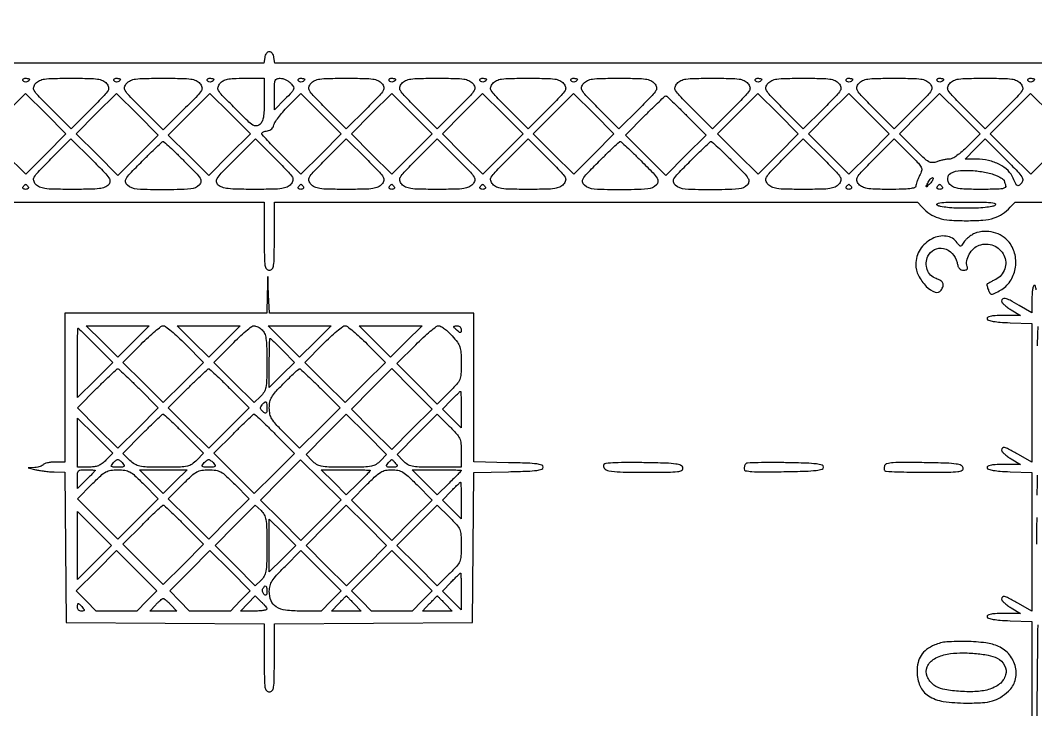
# Model space of a CAD drawing. Extents: x 0 to 836, y 5 to 589.
# Drawn here: x 215.68 to 249.7, y 491.19 to 514.28 of the extents above; entities that cross this region are included whole.
import ezdxf

# ---------------------------------------------------------------- set-up
doc = ezdxf.new("R2010")
doc.units = 0
doc.header["$MEASUREMENT"] = 0

msp = doc.modelspace()

# ---------------------------------------------------------------- linework, layer by layer
for points in [[(201.712326, 537.783562, -0.000001), (217.055896, 537.76491, -0.426088)], [(546.939, 229.3929, -0.000106), (546.943559, 250.949215, -0.000176), (546.957638, 269.095817, -0.000001), (546.976289, 285.583213, -0.415883)], [(836.0595, 588.6891), (420.497259, 588.710259, 0.000013), (261.145696, 588.714318, 0.000021), (126.989856, 588.708632), (4.934769, 588.698274, 0.19889), (4.878609, 588.675009, 0.198853), (4.855343, 588.618859), (4.83877, 516.273901, 0.000036), (4.826254, 436.744061, 0.000021), (4.8222, 342.282364), (4.8222, 95.946129), (4.469225, 95.920114, 0.031904), (4.160456, 95.877435, 0.315999), (4.075312, 95.787407, 0.415411), (4.137995, 95.703578, 0.035338), (4.43445, 95.6826), (4.8222, 95.6826), (4.8222, 50.2101), (4.8222, 4.7376), (420.462, 4.7376), (836.1018, 4.7376)], [(604.852986, 529.408162, -0.000002), (620.423836, 529.389509, -0.550615)], [(308.18842, 529.408162, -0.000002), (322.638019, 529.38951, -0.415836)], [(238.738155, 529.614638, -0.000002), (224.300981, 529.63329, -0.415836)], [(531.796111, 538.074638, -0.000002), (517.6951, 538.093291, -0.426056)], [(413.368417, 538.074638, -0.000002), (399.676779, 538.093291, -0.415815)], [(77.850638, 481.579418, -0.000002), (77.869294, 494.031443, -0.550517)], [(336.166934, 548.220763, -0.000002), (326.827688, 548.233536, -0.413812)], [(77.644162, 421.684687, -0.000002), (77.625507, 409.236574, -0.415775)], [(333.609652, 529.614638, -0.000003), (323.198363, 529.633296, -0.415688)], [(383.716206, 529.408162, -0.000003), (394.123716, 529.389504, -0.425916)], [(381.27946, 547.935135, -0.000004), (390.656104, 547.916048, -0.413615)], [(166.515549, 548.208, -0.000047), (132.813204, 548.211153, -0.000645)], [(309.218878, 512.845368), (224.201757, 512.845287), (224.174728, 513.035594, 0.121751), (224.12054, 513.169939, 0.240809), (224.020797, 513.220916, 0.240762), (223.921053, 513.169914, 0.121725), (223.866866, 513.03555), (223.839832, 512.8452), (166.5351, 512.8452)], [(178.096112, 508.1922), (223.8516, 508.1922), (223.8516, 507.0501, 0.00255), (223.855254, 506.333694, 0.034233), (223.875883, 506.071912, 0.130799), (223.926937, 505.953542, 0.22979), (224.0208, 505.908, 0.22979), (224.114663, 505.953542, 0.130799), (224.165717, 506.071912, 0.034233), (224.186346, 506.333694, 0.00255), (224.19, 507.0501), (224.19, 508.1922), (234.963388, 508.1922), (245.736776, 508.1922), (245.897738, 508.014339, 0.060194), (246.1536, 507.792189, 0.074917), (246.437552, 507.656704, 0.055401), (246.812576, 507.586542, 0.018567), (247.3704, 507.56582, 0.018567), (247.928224, 507.586542, 0.055401), (248.303248, 507.656704, 0.074917), (248.5872, 507.792189, 0.060194), (248.843062, 508.014339), (249.004024, 508.1922), (285.876512, 508.1922)], [(249.714525, 505.25235, 0.024068), (249.688018, 505.374747, 0.339565), (249.6546, 505.4004, 0.33177), (249.621524, 505.375738, 0.027191), (249.594851, 505.264363, 0.027994), (249.576104, 505.114819, 0.017186), (249.57, 504.937295), (249.57, 504.47419), (249.143277, 504.725795, 0.009346), (248.836175, 504.899216, 0.063105), (248.673564, 504.962162, 0.227008), (248.591825, 504.945323, 0.236522), (248.555628, 504.87165, 0.175744), (248.575067, 504.819337, 0.030637), (248.649162, 504.742149, 0.030019), (248.751657, 504.658489, 0.022931), (248.872878, 504.579295), (249.1893, 504.39269), (248.6112, 504.388945, 0.009126), (248.334838, 504.382109, 0.039013), (248.171225, 504.36222, 0.08811), (248.086138, 504.328755, 0.348167), (248.068127, 504.27945, 0.245891), (248.119079, 504.230169, 0.029679), (248.27621, 504.193847, 0.024548), (248.508059, 504.166186, 0.009086), (248.836577, 504.149256), (249.57, 504.124813), (249.57, 501.800883), (249.57, 499.476953), (249.11901, 499.731477, 0.005105), (248.786371, 499.914754, 0.05887), (248.647886, 499.969391, 0.273209), (248.583767, 499.951284, 0.194915), (248.555628, 499.88025, 0.175744), (248.575067, 499.827937, 0.030637), (248.649162, 499.750749, 0.030019), (248.751657, 499.667089, 0.022931), (248.872878, 499.587895), (249.1893, 499.40129), (248.6112, 499.397545, 0.009126), (248.334838, 499.390709, 0.039013), (248.171225, 499.37082, 0.08811), (248.086138, 499.337355, 0.348167), (248.068127, 499.28805, 0.245891), (248.119079, 499.238769, 0.029679), (248.27621, 499.202447, 0.024548), (248.508059, 499.174786, 0.009086), (248.836577, 499.157856), (249.57, 499.133413), (249.57, 496.809483), (249.57, 494.485553), (249.11901, 494.740077, 0.005105), (248.786371, 494.923354, 0.05887), (248.647886, 494.977991, 0.273209), (248.583767, 494.959884, 0.194915), (248.555628, 494.88885, 0.175744), (248.575067, 494.836537, 0.030637), (248.649162, 494.759349, 0.030019), (248.751657, 494.675689, 0.022931), (248.872878, 494.596495), (249.1893, 494.40989), (248.6112, 494.406145, 0.009126), (248.334838, 494.399309, 0.039013), (248.171225, 494.37942, 0.08811), (248.086138, 494.345955, 0.348167), (248.068127, 494.29665, 0.245891), (248.119079, 494.247369, 0.029679), (248.27621, 494.211047, 0.024548), (248.508059, 494.183386, 0.009086), (248.836577, 494.166456), (249.57, 494.142013), (249.57, 488.350206)], [(249.757838, 503.375762, -0.000763), (249.77676, 504.020081, -0.417353)], [(249.749089, 498.371991, -0.000206), (249.759057, 499.041802, -0.409741)], [(249.7392, 496.7289, -0.001356), (249.741619, 497.620997, -0.002261)], [(249.7392, 488.31825, -0.001032), (249.743756, 490.524816, -0.001736), (249.757838, 492.377286, -0.000135), (249.776604, 494.031696, -0.547229)]]:
    msp.add_lwpolyline(points, format="xyb")
for points in [[(215.9838, 512.300293, -0.211827), (215.959808, 512.246202, -0.127879), (215.896585, 512.213171, -0.122608), (215.823224, 512.214412, -0.191362), (215.773153, 512.25162, -0.136093), (215.763656, 512.284272, -0.190788), (215.774367, 512.312343, -0.140899), (215.805317, 512.331288, -0.067432), (215.851907, 512.3376, -0.026751), (215.902446, 512.334894, -0.042195), (215.945056, 512.326641, -0.051652), (215.975087, 512.314686, -0.279105)], [(218.567614, 512.164517, -0.1221), (218.633724, 512.041337, -0.202118), (218.616442, 511.92644, -0.05597), (218.488847, 511.762028, -0.0034), (218.050661, 511.317843), (217.37707, 510.644252), (216.706739, 511.318539, -0.003427), (216.271511, 511.762376, -0.055773), (216.144158, 511.927379, -0.200635), (216.126786, 512.042422, -0.122971), (216.192415, 512.165213, -0.10066), (216.320046, 512.25917, -0.072566), (216.490005, 512.309715, -0.031899), (216.773473, 512.332558, -0.004158), (217.3797, 512.3376, -0.004148), (217.986859, 512.332563, -0.032035), (218.269928, 512.309688, -0.073036), (218.439661, 512.258945, -0.100062)], [(219.0294, 512.300293, -0.211827), (219.005408, 512.246202, -0.127879), (218.942185, 512.213171, -0.122608), (218.868824, 512.214412, -0.191362), (218.818753, 512.25162, -0.136093), (218.809256, 512.284272, -0.190788), (218.819967, 512.312343, -0.140899), (218.850917, 512.331288, -0.067432), (218.897507, 512.3376, -0.026751), (218.948046, 512.334894, -0.042195), (218.990656, 512.326641, -0.051652), (219.020687, 512.314686, -0.279105)], [(221.697814, 512.164517, -0.126177), (221.763014, 512.040654, -0.199623), (221.744104, 511.923887, -0.054453), (221.612354, 511.755323, -0.003295), (221.161026, 511.298008), (220.4676, 510.604582), (219.774174, 511.298008, -0.003295), (219.322846, 511.755323, -0.054453), (219.191096, 511.923887, -0.199623), (219.172186, 512.040654, -0.126177), (219.237386, 512.164517, -0.102125), (219.366928, 512.259303, -0.072217), (219.540482, 512.309954, -0.031069), (219.832335, 512.332664, -0.003885), (220.4676, 512.3376, -0.003885), (221.102865, 512.332664, -0.031069), (221.394718, 512.309954, -0.072217), (221.568272, 512.259303, -0.102125)], [(222.1596, 512.300293, -0.211827), (222.135608, 512.246202, -0.127879), (222.072385, 512.213171, -0.122608), (221.999024, 512.214412, -0.191362), (221.948953, 512.25162, -0.136093), (221.939456, 512.284272, -0.190788), (221.950167, 512.312343, -0.140899), (221.981117, 512.331288, -0.067432), (222.027707, 512.3376, -0.026751), (222.078246, 512.334894, -0.042195), (222.120856, 512.326641, -0.051652), (222.150887, 512.314686, -0.279105)], [(223.8516, 511.631612, -0.008425), (223.845304, 511.258029, -0.03622), (223.821761, 511.036984, -0.063632), (223.776086, 510.892213, -0.100973), (223.69935, 510.78784, -0.164936), (223.58823, 510.739724, -0.166196), (223.471161, 510.769327, -0.04882), (223.295626, 510.90972, -0.004039), (222.879654, 511.321441, -0.003443), (222.446335, 511.76336, -0.056001), (222.319588, 511.927754, -0.200998), (222.302453, 512.042522, -0.122371), (222.368215, 512.165213, -0.081238), (222.480205, 512.254506, -0.076072), (222.61733, 512.305985, -0.042943), (222.823129, 512.331103, -0.008905), (223.187912, 512.3376), (223.8516, 512.3376)], [(224.743128, 512.164834, -0.054301), (224.825683, 512.050907, -0.223173), (224.832271, 511.968138, -0.099695), (224.77098, 511.870042, -0.007052), (224.544739, 511.637328), (224.19, 511.282588), (224.19, 511.810094, -0.007121), (224.194638, 512.135755, -0.082999), (224.219104, 512.260213, -0.217573), (224.276855, 512.317642, -0.088767), (224.388388, 512.3376, -0.071484), (224.475757, 512.325045, -0.041965), (224.574428, 512.28685, -0.041044), (224.668681, 512.230958, -0.054538)], [(225.2052, 512.300293, -0.211827), (225.181208, 512.246202, -0.127879), (225.117985, 512.213171, -0.122608), (225.044624, 512.214412, -0.191362), (224.994553, 512.25162, -0.136093), (224.985056, 512.284272, -0.190788), (224.995767, 512.312343, -0.140899), (225.026717, 512.331288, -0.067432), (225.073307, 512.3376, -0.026751), (225.123846, 512.334894, -0.042195), (225.166456, 512.326641, -0.051652), (225.196487, 512.314686, -0.279105)], [(227.789014, 512.164517, -0.1221), (227.855124, 512.041337, -0.202118), (227.837842, 511.92644, -0.05597), (227.710247, 511.762028, -0.0034), (227.272061, 511.317843), (226.59847, 510.644252), (225.928139, 511.318539, -0.003427), (225.492911, 511.762376, -0.055773), (225.365558, 511.927379, -0.200635), (225.348186, 512.042422, -0.122971), (225.413815, 512.165213, -0.10066), (225.541446, 512.25917, -0.072566), (225.711405, 512.309715, -0.031899), (225.994873, 512.332558, -0.004158), (226.6011, 512.3376, -0.004148), (227.208259, 512.332563, -0.032035), (227.491328, 512.309688, -0.073036), (227.661061, 512.258945, -0.100062)], [(228.2508, 512.300293, -0.211827), (228.226808, 512.246202, -0.127879), (228.163585, 512.213171, -0.122608), (228.090224, 512.214412, -0.191362), (228.040153, 512.25162, -0.136093), (228.030656, 512.284272, -0.190788), (228.041367, 512.312343, -0.140899), (228.072317, 512.331288, -0.067432), (228.118907, 512.3376, -0.026751), (228.169446, 512.334894, -0.042195), (228.212056, 512.326641, -0.051652), (228.242087, 512.314686, -0.279105)], [(230.834614, 512.164517, -0.1221), (230.900724, 512.041337, -0.202118), (230.883442, 511.92644, -0.05597), (230.755847, 511.762028, -0.0034), (230.317661, 511.317843), (229.64407, 510.644252), (228.973739, 511.318539, -0.003427), (228.538511, 511.762376, -0.055773), (228.411158, 511.927379, -0.200635), (228.393786, 512.042422, -0.122971), (228.459415, 512.165213, -0.10066), (228.587046, 512.25917, -0.072566), (228.757005, 512.309715, -0.031899), (229.040473, 512.332558, -0.004158), (229.6467, 512.3376, -0.004148), (230.253859, 512.332563, -0.032035), (230.536928, 512.309688, -0.073036), (230.706661, 512.258945, -0.100062)], [(231.2964, 512.300293, -0.211827), (231.272408, 512.246202, -0.127879), (231.209185, 512.213171, -0.122608), (231.135824, 512.214412, -0.191362), (231.085753, 512.25162, -0.136093), (231.076256, 512.284272, -0.190788), (231.086967, 512.312343, -0.140899), (231.117917, 512.331288, -0.067432), (231.164507, 512.3376, -0.026751), (231.215046, 512.334894, -0.042195), (231.257656, 512.326641, -0.051652), (231.287687, 512.314686, -0.279105)], [(233.880214, 512.164517, -0.1221), (233.946324, 512.041337, -0.202118), (233.929042, 511.92644, -0.05597), (233.801447, 511.762028, -0.0034), (233.363261, 511.317843), (232.68967, 510.644252), (232.019339, 511.318539, -0.003427), (231.584111, 511.762376, -0.055773), (231.456758, 511.927379, -0.200635), (231.439386, 512.042422, -0.122971), (231.505015, 512.165213, -0.10066), (231.632646, 512.25917, -0.072566), (231.802605, 512.309715, -0.031899), (232.086073, 512.332558, -0.004158), (232.6923, 512.3376, -0.004148), (233.299459, 512.332563, -0.032035), (233.582528, 512.309688, -0.073036), (233.752261, 512.258945, -0.100062)], [(234.342, 512.300293, -0.211827), (234.318008, 512.246202, -0.127879), (234.254785, 512.213171, -0.122608), (234.181424, 512.214412, -0.191362), (234.131353, 512.25162, -0.136093), (234.121856, 512.284272, -0.190788), (234.132567, 512.312343, -0.140899), (234.163517, 512.331288, -0.067432), (234.210107, 512.3376, -0.026751), (234.260646, 512.334894, -0.042195), (234.303256, 512.326641, -0.051652), (234.333287, 512.314686, -0.279105)], [(236.925814, 512.164517, -0.1221), (236.991924, 512.041337, -0.202118), (236.974642, 511.92644, -0.05597), (236.847047, 511.762028, -0.0034), (236.408861, 511.317843), (235.73527, 510.644252), (235.064939, 511.318539, -0.003427), (234.629711, 511.762376, -0.055773), (234.502358, 511.927379, -0.200635), (234.484986, 512.042422, -0.122971), (234.550615, 512.165213, -0.10066), (234.678246, 512.25917, -0.072566), (234.848205, 512.309715, -0.031899), (235.131673, 512.332558, -0.004158), (235.7379, 512.3376, -0.004148), (236.345059, 512.332563, -0.032035), (236.628128, 512.309688, -0.073036), (236.797861, 512.258945, -0.100062)], [(240.056014, 512.164517, -0.1221), (240.122124, 512.041337, -0.202118), (240.104842, 511.92644, -0.05597), (239.977247, 511.762028, -0.0034), (239.539061, 511.317843), (238.86547, 510.644252), (238.195139, 511.318539, -0.003427), (237.759911, 511.762376, -0.055773), (237.632558, 511.927379, -0.200635), (237.615186, 512.042422, -0.122971), (237.680815, 512.165213, -0.10066), (237.808446, 512.25917, -0.072566), (237.978405, 512.309715, -0.031899), (238.261873, 512.332558, -0.004158), (238.8681, 512.3376, -0.004148), (239.475259, 512.332563, -0.032035), (239.758328, 512.309688, -0.073036), (239.928061, 512.258945, -0.100062)], [(240.5178, 512.300293, -0.211827), (240.493808, 512.246202, -0.127879), (240.430585, 512.213171, -0.122608), (240.357224, 512.214412, -0.191362), (240.307153, 512.25162, -0.136093), (240.297656, 512.284272, -0.190788), (240.308367, 512.312343, -0.140899), (240.339317, 512.331288, -0.067432), (240.385907, 512.3376, -0.026751), (240.436446, 512.334894, -0.042195), (240.479056, 512.326641, -0.051652), (240.509087, 512.314686, -0.279105)], [(243.101614, 512.164517, -0.1221), (243.167724, 512.041337, -0.202118), (243.150442, 511.92644, -0.05597), (243.022847, 511.762028, -0.0034), (242.584661, 511.317843), (241.91107, 510.644252), (241.240739, 511.318539, -0.003427), (240.805511, 511.762376, -0.055773), (240.678158, 511.927379, -0.200635), (240.660786, 512.042422, -0.122971), (240.726415, 512.165213, -0.10066), (240.854046, 512.25917, -0.072566), (241.024005, 512.309715, -0.031899), (241.307473, 512.332558, -0.004158), (241.9137, 512.3376, -0.004148), (242.520859, 512.332563, -0.032035), (242.803928, 512.309688, -0.073036), (242.973661, 512.258945, -0.100062)], [(243.5634, 512.300293, -0.211827), (243.539408, 512.246202, -0.127879), (243.476185, 512.213171, -0.122608), (243.402824, 512.214412, -0.191362), (243.352753, 512.25162, -0.136093), (243.343256, 512.284272, -0.190788), (243.353967, 512.312343, -0.140899), (243.384917, 512.331288, -0.067432), (243.431507, 512.3376, -0.026751), (243.482046, 512.334894, -0.042195), (243.524656, 512.326641, -0.051652), (243.554687, 512.314686, -0.279105)], [(246.147214, 512.164517, -0.1221), (246.213324, 512.041337, -0.202118), (246.196042, 511.92644, -0.05597), (246.068447, 511.762028, -0.0034), (245.630261, 511.317843), (244.95667, 510.644252), (244.286339, 511.318539, -0.003427), (243.851111, 511.762376, -0.055773), (243.723758, 511.927379, -0.200635), (243.706386, 512.042422, -0.122971), (243.772015, 512.165213, -0.10066), (243.899646, 512.25917, -0.072566), (244.069605, 512.309715, -0.031899), (244.353073, 512.332558, -0.004158), (244.9593, 512.3376, -0.004148), (245.566459, 512.332563, -0.032035), (245.849528, 512.309688, -0.073036), (246.019261, 512.258945, -0.100062)], [(246.609, 512.300293, -0.211827), (246.585008, 512.246202, -0.127879), (246.521785, 512.213171, -0.122608), (246.448424, 512.214412, -0.191362), (246.398353, 512.25162, -0.136093), (246.388856, 512.284272, -0.190788), (246.399567, 512.312343, -0.140899), (246.430517, 512.331288, -0.067432), (246.477107, 512.3376, -0.026751), (246.527646, 512.334894, -0.042195), (246.570256, 512.326641, -0.051652), (246.600287, 512.314686, -0.279105)], [(249.192814, 512.164517, -0.1221), (249.258924, 512.041337, -0.202118), (249.241642, 511.92644, -0.05597), (249.114047, 511.762028, -0.0034), (248.675861, 511.317843), (248.00227, 510.644252), (247.331939, 511.318539, -0.003427), (246.896711, 511.762376, -0.055773), (246.769358, 511.927379, -0.200635), (246.751986, 512.042422, -0.122971), (246.817615, 512.165213, -0.10066), (246.945246, 512.25917, -0.072566), (247.115205, 512.309715, -0.031899), (247.398673, 512.332558, -0.004158), (248.0049, 512.3376, -0.004148), (248.612059, 512.332563, -0.032035), (248.895128, 512.309688, -0.073036), (249.064861, 512.258945, -0.100062)], [(249.6546, 512.300293, -0.211827), (249.630608, 512.246202, -0.127879), (249.567385, 512.213171, -0.122608), (249.494024, 512.214412, -0.191362), (249.443953, 512.25162, -0.136093), (249.434456, 512.284272, -0.190788), (249.445167, 512.312343, -0.140899), (249.476117, 512.331288, -0.067432), (249.522707, 512.3376, -0.026751), (249.573246, 512.334894, -0.042195), (249.615856, 512.326641, -0.051652), (249.645887, 512.314686, -0.279105)], [(225.755714, 509.800217), (225.082157, 509.122687), (224.424579, 509.776409, -0.004257), (224.172536, 510.031276, -0.00663), (223.960164, 510.255593, -0.002443), (223.78198, 510.450773, -0.185852), (223.767, 510.489681, -0.239344), (223.779573, 510.514442, -0.050664), (223.822661, 510.53968, -0.042711), (223.883908, 510.561569, -0.029049), (223.956486, 510.576266, 0.072926), (224.033999, 510.59917, 0.074487), (224.101053, 510.643255, 0.07746), (224.150169, 510.703267, 0.089678), (224.175629, 510.7725, -0.102731), (224.211871, 510.863699, -0.016043), (224.324277, 511.022799, -0.017275), (224.471399, 511.204095, -0.014289), (224.64002, 511.386982), (225.074755, 511.832263), (225.752013, 511.155005), (226.42927, 510.477748)], [(238.002991, 511.087821), (238.656713, 510.430243), (237.979857, 509.757356), (237.303, 509.084469), (236.626143, 509.757356), (235.949287, 510.430243), (236.603009, 511.087821, -0.00331), (236.856935, 511.339887, -0.005234), (237.078291, 511.552236, -0.001538), (237.272265, 511.733337, -0.189215), (237.303, 511.7454, -0.189215), (237.333735, 511.733337, -0.001538), (237.527709, 511.552236, -0.005234), (237.749065, 511.339887, -0.00331)], [(247.41396, 510.054679, -0.017851), (247.23029, 509.88106, -0.027683), (247.058847, 509.746284, -0.031163), (246.911026, 509.655945, -0.122168), (246.808038, 509.6304, 0.035157), (246.719416, 509.624161, 0.016728), (246.606734, 509.604351, 0.016489), (246.489828, 509.575687, 0.022479), (246.386779, 509.541724, -0.083838), (246.2368, 509.51194, -0.137086), (246.111868, 509.543006, -0.060694), (245.957823, 509.657086, -0.006681), (245.642439, 509.964153), (245.131334, 510.475258), (245.805402, 511.153303), (246.47947, 511.831348), (247.155665, 511.155153), (247.83186, 510.478959)], [(218.633305, 508.767389, -0.121451), (218.513491, 508.686555, -0.056764), (218.330398, 508.642062, -0.026999), (218.024809, 508.620328, -0.004254), (217.422, 508.6152, -0.003895), (216.787714, 508.620141, -0.030938), (216.495435, 508.64282, -0.07174), (216.321637, 508.693272, -0.102727), (216.192415, 508.787587, -0.122854), (216.12676, 508.910359, -0.200706), (216.144086, 509.025348, -0.055817), (216.271321, 509.190232, -0.00343), (216.706177, 509.633696), (217.375947, 510.307418), (218.073491, 509.613498, -0.003879), (218.50146, 509.181094, -0.047028), (218.647915, 508.999429, -0.161843), (218.680263, 508.87957, -0.171211)], [(224.743414, 508.788283, -0.101413), (224.614421, 508.693619, -0.072507), (224.442196, 508.642936, -0.031399), (224.153394, 508.62017, -0.003973), (223.5279, 508.6152, -0.004825), (222.957535, 508.620705, -0.024421), (222.640159, 508.642362, -0.045331), (222.441006, 508.684303, -0.109788), (222.311029, 508.758183, -0.162459), (222.250556, 508.865505, -0.19244), (222.27231, 508.979108, -0.049951), (222.410623, 509.153956, -0.00343), (222.853011, 509.604798), (223.552988, 510.30843), (224.22652, 509.634898, -0.0034), (224.664667, 509.190752, -0.055974), (224.792249, 509.026353, -0.202125), (224.809526, 508.911461, -0.122088)], [(227.789014, 508.788283, -0.100062), (227.661061, 508.693855, -0.073036), (227.491328, 508.643112, -0.032035), (227.208259, 508.620237, -0.004148), (226.6011, 508.6152, -0.004158), (225.994873, 508.620242, -0.031899), (225.711405, 508.643085, -0.072566), (225.541446, 508.69363, -0.10066), (225.413815, 508.787587, -0.122971), (225.348186, 508.910378, -0.200635), (225.365558, 509.025421, -0.055773), (225.492911, 509.190424, -0.003427), (225.928139, 509.634261), (226.59847, 510.308548), (227.272061, 509.634957, -0.0034), (227.710247, 509.190772, -0.05597), (227.837842, 509.02636, -0.202118), (227.855124, 508.911463, -0.1221)], [(230.834614, 508.788283, -0.100062), (230.706661, 508.693855, -0.073036), (230.536928, 508.643112, -0.032035), (230.253859, 508.620237, -0.004148), (229.6467, 508.6152, -0.004158), (229.040473, 508.620242, -0.031899), (228.757005, 508.643085, -0.072566), (228.587046, 508.69363, -0.10066), (228.459415, 508.787587, -0.122971), (228.393786, 508.910378, -0.200635), (228.411158, 509.025421, -0.055773), (228.538511, 509.190424, -0.003427), (228.973739, 509.634261), (229.64407, 510.308548), (230.317661, 509.634957, -0.0034), (230.755847, 509.190772, -0.05597), (230.883442, 509.02636, -0.202118), (230.900724, 508.911463, -0.1221)], [(233.880214, 508.788283, -0.100062), (233.752261, 508.693855, -0.073036), (233.582528, 508.643112, -0.032035), (233.299459, 508.620237, -0.004148), (232.6923, 508.6152, -0.004158), (232.086073, 508.620242, -0.031899), (231.802605, 508.643085, -0.072566), (231.632646, 508.69363, -0.10066), (231.505015, 508.787587, -0.122971), (231.439386, 508.910378, -0.200635), (231.456758, 509.025421, -0.055773), (231.584111, 509.190424, -0.003427), (232.019339, 509.634261), (232.68967, 510.308548), (233.363261, 509.634957, -0.0034), (233.801447, 509.190772, -0.05597), (233.929042, 509.02636, -0.202118), (233.946324, 508.911463, -0.1221)], [(243.101614, 508.788283, -0.100062), (242.973661, 508.693855, -0.073036), (242.803928, 508.643112, -0.032035), (242.520859, 508.620237, -0.004148), (241.9137, 508.6152, -0.004158), (241.307473, 508.620242, -0.031899), (241.024005, 508.643085, -0.072566), (240.854046, 508.69363, -0.10066), (240.726415, 508.787587, -0.122971), (240.660786, 508.910378, -0.200635), (240.678158, 509.025421, -0.055773), (240.805511, 509.190424, -0.003427), (241.240739, 509.634261), (241.91107, 510.308548), (242.584661, 509.634957, -0.0034), (243.022847, 509.190772, -0.05597), (243.150442, 509.02636, -0.202118), (243.167724, 508.911463, -0.1221)], [(245.809454, 509.076022, 0.015533), (245.759648, 508.972812, 0.016565), (245.71748, 508.868874, 0.016354), (245.687222, 508.777441, 0.070604), (245.678921, 508.72095, -0.337237), (245.639408, 508.669556, -0.036179), (245.482225, 508.638918, -0.024013), (245.224456, 508.620285, -0.006036), (244.803212, 508.6152, -0.00547), (244.300152, 508.620703, -0.035956), (244.049368, 508.644286, -0.075108), (243.893474, 508.695183, -0.092695), (243.772015, 508.787587, -0.12295), (243.706381, 508.910375, -0.200648), (243.723745, 509.025407, -0.055781), (243.851077, 509.190389, -0.003427), (244.286236, 509.634158), (244.956466, 510.308342), (245.447965, 509.816843, -0.005413), (245.768685, 509.489102, -0.0776), (245.861747, 509.355627, -0.179705), (245.873096, 509.240611, -0.055909)], [(249.214762, 508.815905, -0.045994), (249.129343, 508.744905, -0.299908), (249.076229, 508.743906, -0.143462), (249.027862, 508.798845, -0.01028), (248.944827, 508.986625, 0.103118), (248.769558, 509.242109, 0.071039), (248.483404, 509.44733, 0.063864), (248.118608, 509.581636, 0.055126), (247.712781, 509.628542), (247.336061, 509.6304), (247.66815, 509.97049), (248.000239, 510.310579), (248.677538, 509.63328, -0.004051), (249.088196, 509.215914, -0.046969), (249.231422, 509.037096, -0.162649), (249.262208, 508.920894, -0.182462)], [(221.16145, 509.57115, -0.004145), (221.56312, 509.16516, -0.049961), (221.699814, 508.9933, -0.168757), (221.727773, 508.877909, -0.161102), (221.67896, 508.76745, -0.19588), (221.388705, 508.627823, -0.014413), (220.488023, 508.598374, -0.015267), (219.589951, 508.622331, -0.171235), (219.265484, 508.758132, -0.151641), (219.203013, 508.863724, -0.199808), (219.220783, 508.973028, -0.05311), (219.349507, 509.138303, -0.003657), (219.764438, 509.561832, -0.00302), (220.019308, 509.815128, -0.004798), (220.240827, 510.028499, -0.001295), (220.435427, 510.211423, -0.190218), (220.463744, 510.2226, -0.188666), (220.492112, 510.211501, -0.001307), (220.68619, 510.031236, -0.004806), (220.907194, 509.820872, -0.003027)], [(236.47405, 509.57115, -0.004145), (236.87572, 509.16516, -0.049961), (237.012414, 508.9933, -0.168757), (237.040373, 508.877909, -0.161102), (236.99156, 508.76745, -0.19588), (236.701305, 508.627823, -0.014413), (235.800623, 508.598374, -0.015267), (234.902551, 508.622331, -0.171235), (234.578084, 508.758132, -0.151641), (234.515613, 508.863724, -0.199808), (234.533383, 508.973028, -0.05311), (234.662107, 509.138303, -0.003657), (235.077038, 509.561832, -0.00302), (235.331908, 509.815128, -0.004798), (235.553427, 510.028499, -0.001295), (235.748027, 510.211423, -0.190218), (235.776344, 510.2226, -0.188666), (235.804712, 510.211501, -0.001307), (235.99879, 510.031236, -0.004806), (236.219794, 509.820872, -0.003027)], [(239.51965, 509.57115, -0.004145), (239.92132, 509.16516, -0.049961), (240.058014, 508.9933, -0.168757), (240.085973, 508.877909, -0.161102), (240.03716, 508.76745, -0.19588), (239.746905, 508.627823, -0.014413), (238.846223, 508.598374, -0.015267), (237.948151, 508.622331, -0.171235), (237.623684, 508.758132, -0.151641), (237.561213, 508.863724, -0.199808), (237.578983, 508.973028, -0.05311), (237.707707, 509.138303, -0.003657), (238.122638, 509.561832, -0.00302), (238.377508, 509.815128, -0.004798), (238.599027, 510.028499, -0.001295), (238.793627, 510.211423, -0.190218), (238.821944, 510.2226, -0.188666), (238.850312, 510.211501, -0.001307), (239.04439, 510.031236, -0.004806), (239.265394, 509.820872, -0.003027)], [(246.149932, 508.803536, -0.002294), (246.04677, 508.705904, -0.404836), (246.03301, 508.706125, -0.323466), (246.030531, 508.721516, -0.001975), (246.098372, 508.855096, -0.029819), (246.140934, 508.92716, -0.05386), (246.185087, 508.979502, -0.082345), (246.223951, 509.005984, -0.314606), (246.251269, 509.001131, -0.253633), (246.260219, 508.970987, -0.066521), (246.242769, 508.921819, -0.05091), (246.204751, 508.863231, -0.032763)], [(248.40675, 509.068453, -0.010568), (248.495906, 509.020369, -0.016051), (248.571059, 508.974515, -0.010708), (248.630235, 508.933912, -0.241545), (248.6394, 508.916047, 0.066659), (248.642074, 508.896079, 0.008008), (248.654484, 508.853284, 0.009418), (248.671088, 508.802691, 0.007617), (248.690751, 508.749019, -0.321654), (248.672735, 508.680187, -0.134066), (248.580442, 508.638323, -0.035914), (248.362045, 508.619161, -0.003929), (247.857863, 508.6152, -0.005533), (247.358719, 508.620724, -0.033828), (247.102142, 508.643817, -0.069366), (246.943153, 508.692285, -0.100542), (246.825324, 508.779069, -0.198476), (246.750454, 508.988258, -0.261646), (246.856046, 509.15669, -0.1116), (247.178042, 509.24814, -0.038111), (247.6665, 509.237519, -0.016522), (247.877902, 509.209673, -0.015134), (248.093333, 509.167286, -0.01534), (248.283253, 509.117735, -0.046931)], [(215.9415, 508.6998, -0.146489), (215.95013, 508.667703, -0.191582), (215.938217, 508.640051, -0.134005), (215.905514, 508.621372, -0.063222), (215.8569, 508.6152, -0.063222), (215.808286, 508.621372, -0.134005), (215.775583, 508.640051, -0.191582), (215.76367, 508.667703, -0.146489), (215.7723, 508.6998, -0.025622), (215.794688, 508.732189, -0.032351), (215.818719, 508.759549, -0.033983), (215.841105, 508.779082, -0.163822), (215.8569, 508.7844, -0.163822), (215.872695, 508.779082, -0.033983), (215.895081, 508.759549, -0.032351), (215.919112, 508.732189, -0.025622)], [(225.1629, 508.6998, -0.146489), (225.17153, 508.667703, -0.191582), (225.159617, 508.640051, -0.134005), (225.126914, 508.621372, -0.063222), (225.0783, 508.6152, -0.063222), (225.029686, 508.621372, -0.134005), (224.996983, 508.640051, -0.191582), (224.98507, 508.667703, -0.146489), (224.9937, 508.6998, -0.025622), (225.016088, 508.732189, -0.032351), (225.040119, 508.759549, -0.033983), (225.062505, 508.779082, -0.163822), (225.0783, 508.7844, -0.163822), (225.094095, 508.779082, -0.033983), (225.116481, 508.759549, -0.032351), (225.140512, 508.732189, -0.025622)], [(228.2085, 508.6998, -0.146489), (228.21713, 508.667703, -0.191582), (228.205217, 508.640051, -0.134005), (228.172514, 508.621372, -0.063222), (228.1239, 508.6152, -0.063222), (228.075286, 508.621372, -0.134005), (228.042583, 508.640051, -0.191582), (228.03067, 508.667703, -0.146489), (228.0393, 508.6998, -0.025622), (228.061688, 508.732189, -0.032351), (228.085719, 508.759549, -0.033983), (228.108105, 508.779082, -0.163822), (228.1239, 508.7844, -0.163822), (228.139695, 508.779082, -0.033983), (228.162081, 508.759549, -0.032351), (228.186112, 508.732189, -0.025622)], [(231.2541, 508.6998, -0.146489), (231.26273, 508.667703, -0.191582), (231.250817, 508.640051, -0.134005), (231.218114, 508.621372, -0.063222), (231.1695, 508.6152, -0.063222), (231.120886, 508.621372, -0.134005), (231.088183, 508.640051, -0.191582), (231.07627, 508.667703, -0.146489), (231.0849, 508.6998, -0.025622), (231.107288, 508.732189, -0.032351), (231.131319, 508.759549, -0.033983), (231.153705, 508.779082, -0.163822), (231.1695, 508.7844, -0.163822), (231.185295, 508.779082, -0.033983), (231.207681, 508.759549, -0.032351), (231.231712, 508.732189, -0.025622)], [(243.5211, 508.6998, -0.146489), (243.52973, 508.667703, -0.191582), (243.517817, 508.640051, -0.134005), (243.485114, 508.621372, -0.063222), (243.4365, 508.6152, -0.063222), (243.387886, 508.621372, -0.134005), (243.355183, 508.640051, -0.191582), (243.34327, 508.667703, -0.146489), (243.3519, 508.6998, -0.025622), (243.374288, 508.732189, -0.032351), (243.398319, 508.759549, -0.033983), (243.420705, 508.779082, -0.163822), (243.4365, 508.7844, -0.163822), (243.452295, 508.779082, -0.033983), (243.474681, 508.759549, -0.032351), (243.498712, 508.732189, -0.025622)], [(246.5667, 508.6998, -0.146489), (246.57533, 508.667703, -0.191582), (246.563417, 508.640051, -0.134005), (246.530714, 508.621372, -0.063222), (246.4821, 508.6152, -0.063222), (246.433486, 508.621372, -0.134005), (246.400783, 508.640051, -0.191582), (246.38887, 508.667703, -0.146489), (246.3975, 508.6998, -0.025622), (246.419888, 508.732189, -0.032351), (246.443919, 508.759549, -0.033983), (246.466305, 508.779082, -0.163822), (246.4821, 508.7844, -0.163822), (246.497895, 508.779082, -0.033983), (246.520281, 508.759549, -0.032351), (246.544312, 508.732189, -0.025622)], [(248.3433, 508.083877, -0.094341), (248.229086, 508.040957, -0.016423), (247.999957, 508.009018, -0.016145), (247.709444, 507.987665, -0.01027), (247.3704, 507.9807, -0.01027), (247.031356, 507.987665, -0.016145), (246.740843, 508.009018, -0.016423), (246.511714, 508.040957, -0.094341), (246.3975, 508.083877, -0.524945), (246.394774, 508.13216, -0.139578), (246.48156, 508.167127, -0.023514), (246.760665, 508.183512, -0.002905), (247.3704, 508.187055, -0.002905), (247.980135, 508.183512, -0.023514), (248.25924, 508.167127, -0.139578), (248.346026, 508.13216, -0.524945)], [(247.73039, 507.166189, 0.048999), (247.615122, 507.120669, 0.03454), (247.495763, 507.04862, 0.035001), (247.390178, 506.96287, 0.05974), (247.31714, 506.876047, -0.011552), (247.226182, 506.743986, -0.189773), (247.181861, 506.715611, -0.271529), (247.13886, 506.730624, -0.023408), (247.064874, 506.826385, 0.211093), (246.698613, 507.047781, 0.153403), (246.223769, 506.96294, 0.129568), (245.82514, 506.599731, 0.144874), (245.678716, 506.102551, 0.118743), (245.769088, 505.729569, 0.075627), (246.031631, 505.365721, 0.104789), (246.326489, 505.17002, 0.360451), (246.529163, 505.23601, 0.058537), (246.594489, 505.372226, 0.187349), (246.590514, 505.471102, 0.160649), (246.518991, 505.55116, 0.040558), (246.359018, 505.626863, -0.107945), (246.17718, 505.744956, -0.108648), (246.06166, 505.927864, -0.103734), (246.030382, 506.149604, -0.090479), (246.087786, 506.377205, -0.175419), (246.30212, 506.596117, -0.166765), (246.61208, 506.632917, -0.150308), (246.90329, 506.46976, -0.142024), (247.060464, 506.16753, 0.036534), (247.093834, 506.047158, 0.090483), (247.139454, 505.968204, 0.120338), (247.200868, 505.923722, 0.097136), (247.28103, 505.908, 0.049538), (247.354426, 505.91529, 0.157244), (247.396954, 505.939074, 0.197701), (247.411969, 505.979138, 0.083848), (247.400411, 506.036419, -0.147101), (247.386672, 506.220988, -0.075242), (247.470991, 506.439674, -0.072203), (247.622037, 506.633347, -0.107624), (247.804555, 506.745212, -0.182238), (248.284562, 506.733165, -0.185988), (248.632115, 506.407182, -0.197143), (248.659847, 505.948198, -0.195315), (248.357405, 505.59967, 0.002093), (248.25309, 505.546092, 0.003032), (248.16145, 505.49783, 0.001553), (248.084159, 505.456215, 0.050235), (248.066533, 505.444223, 0.2614), (248.060538, 505.428378, 0.016535), (248.069921, 505.377613, 0.020895), (248.086403, 505.315057, 0.013728), (248.11032, 505.244509, 0.039093), (248.159135, 505.138759, 0.24682), (248.207285, 505.107472, 0.130591), (248.280355, 505.119823, 0.008927), (248.471688, 505.211077, 0.116211), (248.805877, 505.489299, 0.103036), (248.998917, 505.899554, 0.100295), (249.014905, 506.362376, 0.104035), (248.848389, 506.788259, 0.088767), (248.642798, 507.005825, 0.077816), (248.365268, 507.150768, 0.07552), (248.048791, 507.206798, 0.075811)], [(223.95301, 505.08315), (223.9362, 504.4698), (220.5522, 504.4698), (217.1682, 504.4698), (217.1682, 501.9741), (217.1682, 499.4784), (216.834793, 499.4784, 0.023552), (216.703305, 499.472203, 0.030444), (216.583965, 499.453549, 0.031293), (216.489743, 499.426608, 0.17067), (216.4491, 499.3938, -0.133104), (216.413578, 499.360537, -0.040525), (216.345299, 499.331111, -0.037378), (216.260136, 499.309257, -0.033144), (216.169157, 499.299191), (215.9415, 499.289181), (216.1953, 499.2246, 0.02196), (216.317858, 499.199085, 0.01002), (216.479794, 499.176049, 0.0099), (216.651652, 499.158552, 0.013434), (216.807391, 499.150009), (217.165682, 499.14), (217.188091, 496.62315), (217.2105, 494.1063), (220.53105, 494.084168), (223.8516, 494.062036), (223.8516, 492.920918, 0.002553), (223.855255, 492.205168, 0.034261), (223.875886, 491.94359, 0.130889), (223.926942, 491.825312, 0.229664), (224.0208, 491.7798, 0.229664), (224.114658, 491.825312, 0.130889), (224.165714, 491.94359, 0.034261), (224.186345, 492.205168, 0.002553), (224.19, 492.920918), (224.19, 494.062036), (227.51055, 494.084168), (230.8311, 494.1063), (230.853505, 496.620771), (230.87591, 499.135242), (232.037905, 499.158771, 0.00359), (232.666759, 499.176023, 0.023538), (232.981163, 499.201759, 0.04997), (233.151344, 499.241354, 0.320973), (233.1999, 499.3092, 0.321083), (233.151318, 499.377054, 0.049903), (232.980952, 499.416645, 0.023514), (232.66623, 499.442381, 0.003586), (232.03665, 499.459637), (230.8734, 499.483175), (230.8734, 501.976487), (230.8734, 504.4698), (227.450806, 504.4698), (224.028213, 504.4698), (223.999016, 505.08315), (223.96982, 505.6965)], [(218.206892, 503.388953), (218.775746, 502.815707), (218.183473, 502.227972), (217.5912, 501.640238), (217.5912, 502.801219, -0.00189), (217.592883, 503.246396, -0.003152), (217.598079, 503.621162, -0.0004), (217.605035, 503.952823, -0.407852), (217.614619, 503.9622, -0.194103), (217.630551, 503.955773, -0.00055), (217.798259, 503.793809, -0.003116), (217.98712, 503.608722, -0.001927)], [(221.209965, 503.431463), (221.821195, 502.816126), (221.144398, 502.143298), (220.4676, 501.470469), (219.790802, 502.143298), (219.114005, 502.816126), (219.725235, 503.431463, -0.009979), (219.968934, 503.667198, -0.014181), (220.195437, 503.866045, -0.010142), (220.389606, 504.020453, -0.164341), (220.4676, 504.0468, -0.164341), (220.545594, 504.020453, -0.010142), (220.739763, 503.866045, -0.014181), (220.966266, 503.667198, -0.009979)], [(223.781489, 503.906788, -0.11236), (223.862825, 503.790773, -0.061588), (223.908454, 503.622402, -0.030274), (223.930791, 503.347589, -0.005143), (223.9362, 502.821735, -0.004358), (223.931062, 502.232326, -0.041778), (223.905771, 501.98262, -0.093444), (223.844277, 501.824448, -0.064958), (223.722415, 501.675853), (223.50863, 501.475013), (222.834117, 502.145569), (222.159605, 502.816126), (222.770835, 503.431463, -0.009317), (223.013902, 503.66721, -0.013381), (223.238458, 503.866045, -0.009151), (223.430912, 504.021565, -0.166862), (223.504421, 504.0468, -0.083651), (223.562212, 504.037063, -0.033532), (223.636282, 504.005671, -0.032013), (223.713261, 503.96037, -0.034926)], [(227.301165, 503.431463), (227.912395, 502.816126), (227.235598, 502.143298), (226.5588, 501.470469), (225.882002, 502.143298), (225.205205, 502.816126), (225.816435, 503.431463, -0.009979), (226.060134, 503.667198, -0.014181), (226.286637, 503.866045, -0.010142), (226.480806, 504.020453, -0.164341), (226.5588, 504.0468, -0.164341), (226.636794, 504.020453, -0.010142), (226.830963, 503.866045, -0.014181), (227.057466, 503.667198, -0.009979)], [(230.144456, 503.708156, -0.022296), (230.322749, 503.492188, -0.080696), (230.405499, 503.334973, -0.068043), (230.441332, 503.14619, -0.012927), (230.4504, 502.795526, -0.013052), (230.44071, 502.424399, -0.085682), (230.39968, 502.243591, -0.086501), (230.300519, 502.087747, -0.013433), (230.04611, 501.823328), (229.641819, 501.425117), (228.969511, 502.101392), (228.297202, 502.777667), (228.927534, 503.412233, -0.010351), (229.179215, 503.655328, -0.014623), (229.413925, 503.860396, -0.010702), (229.615191, 504.019017, -0.162932), (229.698188, 504.0468, -0.137519), (229.771118, 504.026355, -0.025627), (229.887163, 503.947323, -0.025731), (230.017033, 503.837806, -0.021015)], [(230.4504, 503.909541, -0.035496), (230.445516, 503.840826, -0.304492), (230.425924, 503.819069, -0.217533), (230.392107, 503.825286, -0.020633), (230.3235, 503.8776, -0.013852), (230.274893, 503.920268, -0.019119), (230.233877, 503.961363, -0.016008), (230.202907, 503.99709, -0.172217), (230.1966, 504.014859, -0.294983), (230.204589, 504.027222, -0.044235), (230.233877, 504.037417, -0.037907), (230.274868, 504.044488, -0.023761), (230.3235, 504.0468, -0.107348), (230.371916, 504.036284, -0.099536), (230.413123, 504.00648, -0.095788), (230.440751, 503.961941, -0.091307)], [(224.468267, 503.218905), (224.867074, 502.81401), (224.443937, 502.397235), (224.0208, 501.980461), (224.0208, 502.80213, -0.002775), (224.022549, 503.117198, -0.004626), (224.027947, 503.382435, -0.00086), (224.035209, 503.614201, -0.404568), (224.04513, 503.6238, -0.191991), (224.061396, 503.617315, -0.00116), (224.179463, 503.504862, -0.004547), (224.313633, 503.374118, -0.002853)], [(219.644791, 501.951021), (220.298513, 501.293443), (219.621657, 500.620556), (218.9448, 499.947669), (218.267943, 500.620556), (217.591087, 501.293443), (218.244809, 501.951021, -0.00331), (218.498735, 502.203087, -0.005234), (218.720091, 502.415436, -0.001538), (218.914065, 502.596537, -0.189215), (218.9448, 502.6086, -0.189215), (218.975535, 502.596537, -0.001538), (219.169509, 502.415436, -0.005234), (219.390865, 502.203087, -0.00331)], [(222.690391, 501.951021), (223.344113, 501.293443), (222.667257, 500.620556), (221.9904, 499.947669), (221.313543, 500.620556), (220.636687, 501.293443), (221.290409, 501.951021, -0.00331), (221.544335, 502.203087, -0.005234), (221.765691, 502.415436, -0.001538), (221.959665, 502.596537, -0.189215), (221.9904, 502.6086, -0.189215), (222.021135, 502.596537, -0.001538), (222.215109, 502.415436, -0.005234), (222.436465, 502.203087, -0.00331)], [(225.735991, 501.951021), (226.389713, 501.293443), (225.713191, 500.620889), (225.036669, 499.948335), (224.528734, 500.450969, -0.009645), (224.24033, 500.747591, -0.052261), (224.105074, 500.926387, -0.084825), (224.041819, 501.087575, -0.051225), (224.0208, 501.292199, -0.050171), (224.041224, 501.495236, -0.082322), (224.102709, 501.656241, -0.052411), (224.233096, 501.833656, -0.010411), (224.504602, 502.119697, -0.004532), (224.693426, 502.307084, -0.00703), (224.860073, 502.464985, -0.002732), (225.004839, 502.596886, -0.18545), (225.035336, 502.6086, -0.18905), (225.066487, 502.596386, -0.001579), (225.260514, 502.415436, -0.005305), (225.482018, 502.203086, -0.003357)], [(230.4504, 501.23526), (230.4504, 500.62332), (230.136157, 500.937563), (229.821913, 501.251807), (230.110452, 501.549503, -0.004162), (230.222905, 501.663609, -0.006502), (230.321784, 501.759752, -0.002324), (230.407938, 501.840613, -0.189487), (230.424696, 501.8472, -0.399971), (230.43513, 501.837264, -0.001722), (230.442849, 501.667443, -0.006558), (230.448553, 501.469905, -0.003937)], [(223.9362, 501.286941, -0.015399), (223.932446, 501.165075, -0.195984), (223.912976, 501.124629, -0.332293), (223.878096, 501.12136, -0.036154), (223.808257, 501.171266, -0.046911), (223.750853, 501.228794, -0.137756), (223.72841, 501.279488, -0.150414), (223.736587, 501.331611, -0.059704), (223.776316, 501.393125, -0.021987), (223.865608, 501.491568, -0.358351), (223.906929, 501.495795, -0.237665), (223.931977, 501.451833, -0.012803)], [(218.547113, 499.545269, -0.037308), (218.416305, 499.42768, -0.069524), (218.292775, 499.357144, -0.065444), (218.149584, 499.320688, -0.029658), (217.956072, 499.3092), (217.5912, 499.3092), (217.5912, 500.131781), (217.5912, 500.954362), (218.182241, 500.36785), (218.773282, 499.781339)], [(221.162381, 500.433425), (221.818605, 499.78105), (221.592574, 499.545125, -0.051067), (221.431224, 499.407901, -0.098873), (221.276228, 499.34134, -0.047415), (221.041811, 499.314559, -0.004749), (220.477551, 499.3092, -0.005004), (219.921795, 499.314762, -0.0451), (219.680187, 499.341485, -0.090839), (219.518035, 499.406529, -0.050374), (219.349522, 499.538211), (219.110486, 499.767222), (219.765908, 500.426511, -0.003026), (220.020214, 500.679239, -0.004808), (220.241259, 500.892134, -0.001301), (220.43543, 501.074626, -0.190195), (220.463744, 501.0858, -0.188681), (220.492114, 501.074699, -0.001304), (220.686464, 500.894165, -0.004799), (220.907768, 500.683502, -0.003023)], [(224.211172, 500.427056), (224.866844, 499.770574), (224.190477, 499.098174), (223.51411, 498.425774), (222.838982, 499.100137), (222.163855, 499.7745), (222.815393, 500.43015, -0.003259), (223.068343, 500.6814, -0.005172), (223.28855, 500.892871, -0.001466), (223.48172, 501.073509, -0.196077), (223.511215, 501.084669, -0.182796), (223.540726, 501.072638, -0.001373), (223.735095, 500.891029, -0.004872), (223.95664, 500.678785, -0.003078)], [(227.745991, 499.523671, -0.064509), (227.597088, 499.401334, -0.09371), (227.439083, 499.339675, -0.041954), (227.189913, 499.314342, -0.004366), (226.6011, 499.3092, -0.004372), (226.01286, 499.314344, -0.041828), (225.763444, 499.339645, -0.093444), (225.605388, 499.40114, -0.064893), (225.456853, 499.522985), (225.256013, 499.73677), (225.927242, 500.411959), (226.59847, 501.087148), (227.272973, 500.412645), (227.947476, 499.738142)], [(230.4504, 499.79883), (230.4504, 499.3092), (229.576847, 499.3092, -0.005035), (229.038475, 499.314622, -0.044098), (228.801435, 499.340389, -0.093255), (228.648358, 499.401954, -0.062141), (228.502453, 499.522985), (228.301613, 499.73677), (228.971716, 500.410827), (229.641819, 501.084883), (230.04611, 500.686672, -0.01336), (230.292153, 500.431023, -0.078217), (230.394585, 500.27584, -0.087891), (230.438678, 500.104571, -0.019163)], [(219.114, 499.4361, -0.052959), (219.159223, 499.368104, -0.367405), (219.151035, 499.332013, -0.150199), (219.097642, 499.312805, -0.011791), (218.9448, 499.3092, -0.011791), (218.791958, 499.312805, -0.150199), (218.738565, 499.332013, -0.367405), (218.730377, 499.368104, -0.052959), (218.7756, 499.4361, -0.027329), (218.820611, 499.484672, -0.03133), (218.868746, 499.525723, -0.032932), (218.913283, 499.554754, -0.128658), (218.9448, 499.563, -0.128658), (218.976317, 499.554754, -0.032932), (219.020854, 499.525723, -0.03133), (219.068989, 499.484672, -0.027329)], [(222.1596, 499.4361, -0.052959), (222.204823, 499.368104, -0.367405), (222.196635, 499.332013, -0.150199), (222.143242, 499.312805, -0.011791), (221.9904, 499.3092, -0.011791), (221.837558, 499.312805, -0.150199), (221.784165, 499.332013, -0.367405), (221.775977, 499.368104, -0.052959), (221.8212, 499.4361, -0.027329), (221.866211, 499.484672, -0.03133), (221.914346, 499.525723, -0.032932), (221.958883, 499.554754, -0.128658), (221.9904, 499.563, -0.128658), (222.021917, 499.554754, -0.032932), (222.066454, 499.525723, -0.03133), (222.114589, 499.484672, -0.027329)], [(228.2508, 499.4361, -0.040186), (228.299095, 499.367352, -0.341817), (228.294633, 499.332316, -0.183768), (228.251441, 499.312928, -0.01461), (228.1239, 499.3092, -0.01461), (227.996359, 499.312928, -0.183768), (227.953167, 499.332316, -0.341817), (227.948705, 499.367352, -0.040186), (227.997, 499.4361, -0.009389), (228.03892, 499.484723, -0.01378), (228.07772, 499.525723, -0.009069), (228.111196, 499.558006, -0.189502), (228.1239, 499.563, -0.189502), (228.136604, 499.558006, -0.009069), (228.17008, 499.525723, -0.01378), (228.20888, 499.484723, -0.009389)], [(235.231641, 499.395969, 0.335536), (235.2434, 499.271086, 0.162372), (235.391873, 499.188521, 0.041067), (235.77452, 499.14878, 0.00535), (236.595096, 499.14, 0.002325), (237.386326, 499.143679, 0.026378), (237.698585, 499.163078, 0.093365), (237.84038, 499.207092, 0.329527), (237.879186, 499.28805, 0.252044), (237.812421, 499.370031, 0.065989), (237.642942, 499.415434, 0.02513), (237.315165, 499.441618, 0.002822), (236.568017, 499.459419, 0.00498), (236.020668, 499.463917, 0.011426), (235.608577, 499.453781, 0.007288), (235.294564, 499.434281, 0.239589)], [(239.984116, 499.424116, 0.076915), (239.96167, 499.393451, 0.038267), (239.942789, 499.349023, 0.03683), (239.929913, 499.298956, 0.044554), (239.9256, 499.250652, 0.359227), (239.975073, 499.190677, 0.030669), (240.187628, 499.16289, 0.018402), (240.5562, 499.151138, 0.00314), (241.25805, 499.159002, 0.003018), (241.985892, 499.176123, 0.020677), (242.343392, 499.201513, 0.04193), (242.538602, 499.240284, 0.334423), (242.5905, 499.3092, 0.330168), (242.539689, 499.37776, 0.044496), (242.35315, 499.416792, 0.021579), (242.010454, 499.442261, 0.003193), (241.316566, 499.459366, 0.00437), (240.824052, 499.464056, 0.006808), (240.399661, 499.458609, 0.002536), (240.037024, 499.447174, 0.189419)], [(244.636605, 499.361921, 0.046764), (244.622623, 499.31197, 0.051077), (244.618728, 499.261766, 0.05735), (244.62477, 499.218645, 0.133689), (244.640829, 499.190571, 0.187336), (244.687249, 499.170118, 0.001827), (245.059419, 499.154855, 0.005706), (245.491542, 499.143651, 0.003628), (245.994803, 499.14, 0.002344), (246.780303, 499.143683, 0.026562), (247.090483, 499.163091, 0.094183), (247.231209, 499.207149, 0.328403), (247.269786, 499.28805, 0.251764), (247.203112, 499.370007, 0.066169), (247.034053, 499.415423, 0.025194), (246.707091, 499.44161, 0.002833), (245.962159, 499.4594, 0.003382), (245.281236, 499.467196, 0.019525), (244.921449, 499.454828, 0.033646), (244.710516, 499.424959, 0.254396)], [(218.1834, 499.198896, -0.189406), (218.176818, 499.182144, -0.002347), (218.096421, 499.096438, -0.006534), (218.000794, 498.998059, -0.004184), (217.8873, 498.8862), (217.5912, 498.599209), (217.5912, 498.911904, -0.019141), (217.598592, 499.104917, -0.172066), (217.632378, 499.181115, -0.182984), (217.70557, 499.216533, -0.022185), (217.8873, 499.2246, -0.008142), (218.000832, 499.222751, -0.013507), (218.096421, 499.217049, -0.007113), (218.174238, 499.209177, -0.380905)], [(219.814365, 498.735933), (220.297933, 498.247266), (219.621366, 497.574668), (218.9448, 496.902069), (218.268234, 497.574668), (217.591667, 498.247266), (218.075235, 498.735933, -0.009771), (218.372057, 499.024386, -0.059965), (218.543944, 499.150178, -0.090702), (218.708813, 499.206848, -0.037559), (218.9448, 499.2246, -0.037559), (219.180787, 499.206848, -0.090702), (219.345656, 499.150178, -0.059965), (219.517543, 499.024386, -0.009771)], [(222.859965, 498.735933), (223.343533, 498.247266), (222.666966, 497.574668), (221.9904, 496.902069), (221.313834, 497.574668), (220.637267, 498.247266), (221.120835, 498.735933, -0.009771), (221.417657, 499.024386, -0.059965), (221.589544, 499.150178, -0.090702), (221.754413, 499.206848, -0.037559), (221.9904, 499.2246, -0.037559), (222.226387, 499.206848, -0.090702), (222.391256, 499.150178, -0.059965), (222.563143, 499.024386, -0.009771)], [(227.4048, 499.20027, -0.191991), (227.398315, 499.184004, -0.00116), (227.285862, 499.065937, -0.004547), (227.155118, 498.931767, -0.002853), (226.999905, 498.777133), (226.59501, 498.378326), (226.178235, 498.801463), (225.761461, 499.2246), (226.58313, 499.2246, -0.002775), (226.898198, 499.222851, -0.004626), (227.163435, 499.217453, -0.00086), (227.395201, 499.210191, -0.404568)], [(228.970898, 498.715991), (229.4742, 498.207382), (228.797735, 497.530917), (228.12127, 496.854452), (227.448102, 497.531592), (226.774935, 498.208731), (227.277569, 498.716666, -0.009579), (227.575743, 499.006656, -0.052997), (227.754126, 499.141263, -0.085743), (227.915857, 499.203894, -0.049642), (228.1239, 499.2246, -0.049684), (228.331985, 499.203872, -0.08576), (228.493774, 499.14118, -0.052959), (228.672292, 499.006427, -0.009557)], [(230.4504, 499.20027, -0.191991), (230.443915, 499.184004, -0.00116), (230.331462, 499.065937, -0.004547), (230.200718, 498.931767, -0.002853), (230.045505, 498.777133), (229.64061, 498.378326), (229.223835, 498.801463), (228.807061, 499.2246), (229.62873, 499.2246, -0.002775), (229.943798, 499.222851, -0.004626), (230.209035, 499.217453, -0.00086), (230.440801, 499.210191, -0.404568)], [(230.4504, 498.18966), (230.4504, 497.57772), (230.136157, 497.891963), (229.821913, 498.206207), (230.110452, 498.503903, -0.004162), (230.222905, 498.618009, -0.006502), (230.321784, 498.714152, -0.002324), (230.407938, 498.795013, -0.189487), (230.424696, 498.8016, -0.399971), (230.43513, 498.791664, -0.001722), (230.442849, 498.621843, -0.006558), (230.448553, 498.424305, -0.003937)], [(221.167591, 497.382621), (221.821313, 496.725043), (221.144457, 496.052156), (220.4676, 495.379269), (219.790743, 496.052156), (219.113887, 496.725043), (219.767609, 497.382621, -0.00331), (220.021535, 497.634687, -0.005234), (220.242891, 497.847036, -0.001538), (220.436865, 498.028137, -0.189215), (220.4676, 498.0402, -0.189215), (220.498335, 498.028137, -0.001538), (220.692309, 497.847036, -0.005234), (220.913665, 497.634687, -0.00331)], [(223.9362, 496.6866, -0.004241), (223.931115, 496.087077, -0.036928), (223.906976, 495.821916, -0.08434), (223.850459, 495.658454, -0.079023), (223.742191, 495.518632), (223.548181, 495.336369), (222.877025, 496.011485), (222.205869, 496.6866), (222.877025, 497.361715), (223.548181, 498.036831), (223.742191, 497.854568, -0.079023), (223.850459, 497.714746, -0.08434), (223.906976, 497.551284, -0.036928), (223.931115, 497.286123, -0.004241)], [(230.4504, 496.6866, -0.014084), (230.440336, 496.329409, -0.086296), (230.398737, 496.150536, -0.084884), (230.29898, 495.994909, -0.013397), (230.04611, 495.732128), (229.641819, 495.333917), (228.969444, 496.010258), (228.297069, 496.6866), (228.969444, 497.362942), (229.641819, 498.039283), (230.04611, 497.641072, -0.013397), (230.29898, 497.378291, -0.084884), (230.398737, 497.222664, -0.086296), (230.440336, 497.043791, -0.014084)], [(226.09515, 494.82709), (225.763061, 494.487), (225.087733, 494.487, -0.030863), (224.565286, 494.51928, -0.109447), (224.250807, 494.631032, -0.161299), (224.080693, 494.836524, -0.093179), (224.0208, 495.155121, -0.067123), (224.045204, 495.336085, -0.074293), (224.116563, 495.497435, -0.044458), (224.262158, 495.687543, -0.009627), (224.548004, 495.987279), (225.075207, 496.519211), (225.751223, 495.843195), (226.427239, 495.167179)], [(230.4504, 495.14406), (230.4504, 494.53212), (230.136157, 494.846363), (229.821913, 495.160607), (230.110452, 495.458303, -0.004162), (230.222905, 495.572409, -0.006502), (230.321784, 495.668552, -0.002324), (230.407938, 495.749413, -0.189487), (230.424696, 495.756, -0.399971), (230.43513, 495.746064, -0.001722), (230.442849, 495.576243, -0.006558), (230.448553, 495.378705, -0.003937)], [(223.9362, 495.14688, -0.02285), (223.932218, 495.05979, -0.178281), (223.91505, 495.023721, -0.339454), (223.886596, 495.020313, -0.062607), (223.842051, 495.054909, -0.074436), (223.810337, 495.097791, -0.072722), (223.792256, 495.148418, -0.077894), (223.790121, 495.198799, -0.11056), (223.804744, 495.241029, -0.044558), (223.863332, 495.319288, -0.382301), (223.903288, 495.323652, -0.217734), (223.930245, 495.276626, -0.022936)], [(223.9362, 494.556853, -0.344373), (223.914762, 494.529418, -0.021585), (223.807294, 494.507519, -0.024509), (223.665602, 494.492035, -0.014961), (223.497372, 494.487), (223.058544, 494.487), (223.301638, 494.740735), (223.544732, 494.994471), (223.740466, 494.810589, -0.017515), (223.815415, 494.735065, -0.022377), (223.878703, 494.660202, -0.021083), (223.925121, 494.594477, -0.144173)], [(226.8549, 494.7408), (227.098056, 494.487), (226.6011, 494.487), (226.104144, 494.487), (226.3473, 494.7408, -0.002047), (226.441287, 494.8381, -0.003307), (226.522156, 494.920046, -0.000609), (226.59392, 494.991636, -0.19828), (226.6011, 494.9946, -0.19828), (226.60828, 494.991636, -0.000609), (226.680044, 494.920046, -0.003307), (226.760913, 494.8381, -0.002047)], [(229.9005, 494.7408), (230.143656, 494.487), (229.6467, 494.487), (229.149744, 494.487), (229.3929, 494.7408, -0.002047), (229.486887, 494.8381, -0.003307), (229.567756, 494.920046, -0.000609), (229.63952, 494.991636, -0.19828), (229.6467, 494.9946, -0.19828), (229.65388, 494.991636, -0.000609), (229.725644, 494.920046, -0.003307), (229.806513, 494.8381, -0.002047)], [(217.7604, 494.6139, -0.020633), (217.812714, 494.545293, -0.217533), (217.818931, 494.511476, -0.304492), (217.797174, 494.491884, -0.035496), (217.728459, 494.487, -0.091307), (217.676059, 494.496649, -0.095788), (217.63152, 494.524277, -0.099536), (217.601716, 494.565484, -0.107348), (217.5912, 494.6139, -0.023761), (217.593512, 494.662532, -0.037907), (217.600583, 494.703523, -0.044235), (217.610778, 494.732811, -0.294983), (217.623141, 494.7408, -0.172217), (217.64091, 494.734493, -0.016008), (217.676637, 494.703523, -0.019119), (217.717732, 494.662507, -0.013852)], [(220.7214, 494.6985), (220.920094, 494.487), (220.4676, 494.487), (220.015106, 494.487), (220.2138, 494.6985, -0.01285), (220.293923, 494.779511, -0.01762), (220.370315, 494.847872, -0.014444), (220.436246, 494.899662, -0.160602), (220.4676, 494.91, -0.160602), (220.498954, 494.899662, -0.014444), (220.564885, 494.847872, -0.01762), (220.641277, 494.779511, -0.01285)], [(246.3129, 493.353147, 0.053672), (246.040415, 493.196071, 0.089458), (245.858064, 493.005053, 0.090403), (245.755122, 492.763881, 0.055837), (245.7207, 492.4566, 0.10406), (245.821434, 491.977823, 0.148393), (246.102581, 491.650318, 0.105117), (246.602065, 491.46384, 0.03681), (247.3704, 491.406675, 0.014948), (247.909993, 491.422444, 0.05366), (248.249403, 491.479423, 0.072223), (248.513955, 491.596848, 0.044209), (248.786155, 491.803902, 0.140323), (249.008523, 492.16391, 0.124029), (249.020762, 492.605781, 0.116908), (248.819311, 493.02084, 0.115538), (248.452234, 493.303453, 0.076424), (248.027118, 493.422715, 0.024439), (247.370538, 493.470132, 0.024038), (246.717057, 493.453894, 0.085905)], [(248.405524, 492.910487, -0.152341), (248.654014, 492.666715, -0.193791), (248.688903, 492.350197, -0.158165), (248.488544, 492.048861, -0.101891), (248.110876, 491.858346, -0.056119), (247.663266, 491.789781, -0.030501), (247.10632, 491.801536, -0.02923), (246.58522, 491.875253, -0.110494), (246.286163, 492.008469, -0.135251), (246.058303, 492.300396, -0.203488), (246.060725, 492.618852, -0.162529), (246.305082, 492.891168, -0.086537), (246.7359, 493.045785, -0.038102), (247.160501, 493.086571, -0.025119), (247.651037, 493.07154, -0.02485), (248.10707, 493.011665, -0.073437)]]:
    msp.add_lwpolyline(points, format="xyb", close=True)
for points in [[(216.5337, 509.7996), (215.85953, 509.121452), (215.18273, 509.798252), (214.50593, 510.475052), (215.1801, 511.1532), (215.85427, 511.831348), (216.53107, 511.154548), (217.20787, 510.477748)], [(219.622215, 509.759197), (218.9448, 509.081782), (218.248165, 509.778417), (217.55153, 510.475052), (218.225138, 511.152635), (218.898747, 511.830218), (219.599189, 511.133415), (220.29963, 510.436612)], [(222.688383, 509.779765), (221.991748, 509.08313), (221.314165, 509.756738), (220.636582, 510.430347), (221.333385, 511.130789), (222.030188, 511.83123), (222.707603, 511.153815), (223.385018, 510.4764)], [(228.8007, 509.7996), (228.12653, 509.121452), (227.44973, 509.798252), (226.77293, 510.475052), (227.4471, 511.1532), (228.12127, 511.831348), (228.79807, 511.154548), (229.47487, 510.477748)], [(231.8463, 509.7996), (231.17213, 509.121452), (230.49533, 509.798252), (229.81853, 510.475052), (230.4927, 511.1532), (231.16687, 511.831348), (231.84367, 511.154548), (232.52047, 510.477748)], [(234.8919, 509.7996), (234.21773, 509.121452), (233.54093, 509.798252), (232.86413, 510.475052), (233.5383, 511.1532), (234.21247, 511.831348), (234.88927, 511.154548), (235.56607, 510.477748)], [(241.0677, 509.7996), (240.39353, 509.121452), (239.71673, 509.798252), (239.03993, 510.475052), (239.7141, 511.1532), (240.38827, 511.831348), (241.06507, 511.154548), (241.74187, 510.477748)], [(244.1133, 509.7996), (243.43913, 509.121452), (242.76233, 509.798252), (242.08553, 510.475052), (242.7597, 511.1532), (243.43387, 511.831348), (244.11067, 511.154548), (244.78747, 510.477748)], [(250.2045, 509.7996), (249.53033, 509.121452), (248.85353, 509.798252), (248.17673, 510.475052), (248.8509, 511.1532), (249.52507, 511.831348), (250.20187, 511.154548), (250.87867, 510.477748)], [(219.472704, 503.518896), (218.9448, 502.990992), (218.416896, 503.518896), (217.888992, 504.0468), (218.9448, 504.0468), (220.000608, 504.0468)], [(222.518304, 503.518896), (221.9904, 502.990992), (221.462496, 503.518896), (220.934592, 504.0468), (221.9904, 504.0468), (223.046208, 504.0468)], [(225.563904, 503.518896), (225.036, 502.990992), (224.508096, 503.518896), (223.980192, 504.0468), (225.036, 504.0468), (226.091808, 504.0468)], [(228.609504, 503.518896), (228.0816, 502.990992), (227.553696, 503.518896), (227.025792, 504.0468), (228.0816, 504.0468), (229.137408, 504.0468)], [(228.8007, 500.5782), (228.12653, 499.900052), (227.44973, 500.576852), (226.77293, 501.253652), (227.4471, 501.9318), (228.12127, 502.609948), (228.79807, 501.933148), (229.47487, 501.256348)], [(225.755916, 497.533421), (225.08093, 496.854452), (224.40413, 497.531252), (223.72733, 498.208052), (224.398243, 498.882924), (225.069157, 499.557795), (225.75003, 498.885093), (226.430903, 498.21239)], [(220.868337, 498.823863), (220.4676, 498.423126), (220.066863, 498.823863), (219.666126, 499.2246), (220.4676, 499.2246), (221.269074, 499.2246)], [(227.2779, 496.0098), (226.60373, 495.331652), (225.92693, 496.008452), (225.25013, 496.685252), (225.9243, 497.3634), (226.59847, 498.041548), (227.27527, 497.364748), (227.95207, 496.687948)], [(218.161467, 496.116333), (217.5912, 495.546067), (217.5912, 496.6866), (217.5912, 497.827133), (218.161467, 497.256867), (218.731733, 496.6866)], [(224.463943, 496.243457), (224.0208, 495.800314), (224.0208, 496.6866), (224.0208, 497.572886), (224.463943, 497.129743), (224.907086, 496.6866)], [(219.91935, 494.82709), (219.587261, 494.487), (218.9025, 494.487), (218.217739, 494.487), (217.886311, 494.826413), (217.554883, 495.165826), (218.227377, 495.842287), (218.89987, 496.518748), (219.575655, 495.842964), (220.251439, 495.167179)], [(223.04955, 494.82709), (222.717461, 494.487), (222.0327, 494.487), (221.347939, 494.487), (221.016511, 494.826413), (220.685083, 495.165826), (221.357577, 495.842287), (222.03007, 496.518748), (222.705855, 495.842964), (223.381639, 495.167179)], [(229.14075, 494.82709), (228.808661, 494.487), (228.1239, 494.487), (227.439139, 494.487), (227.107711, 494.826413), (226.776283, 495.165826), (227.448777, 495.842287), (228.12127, 496.518748), (228.797055, 495.842964), (229.472839, 495.167179)]]:
    msp.add_lwpolyline(points, close=True)

doc.saveas('drawing.dxf')
